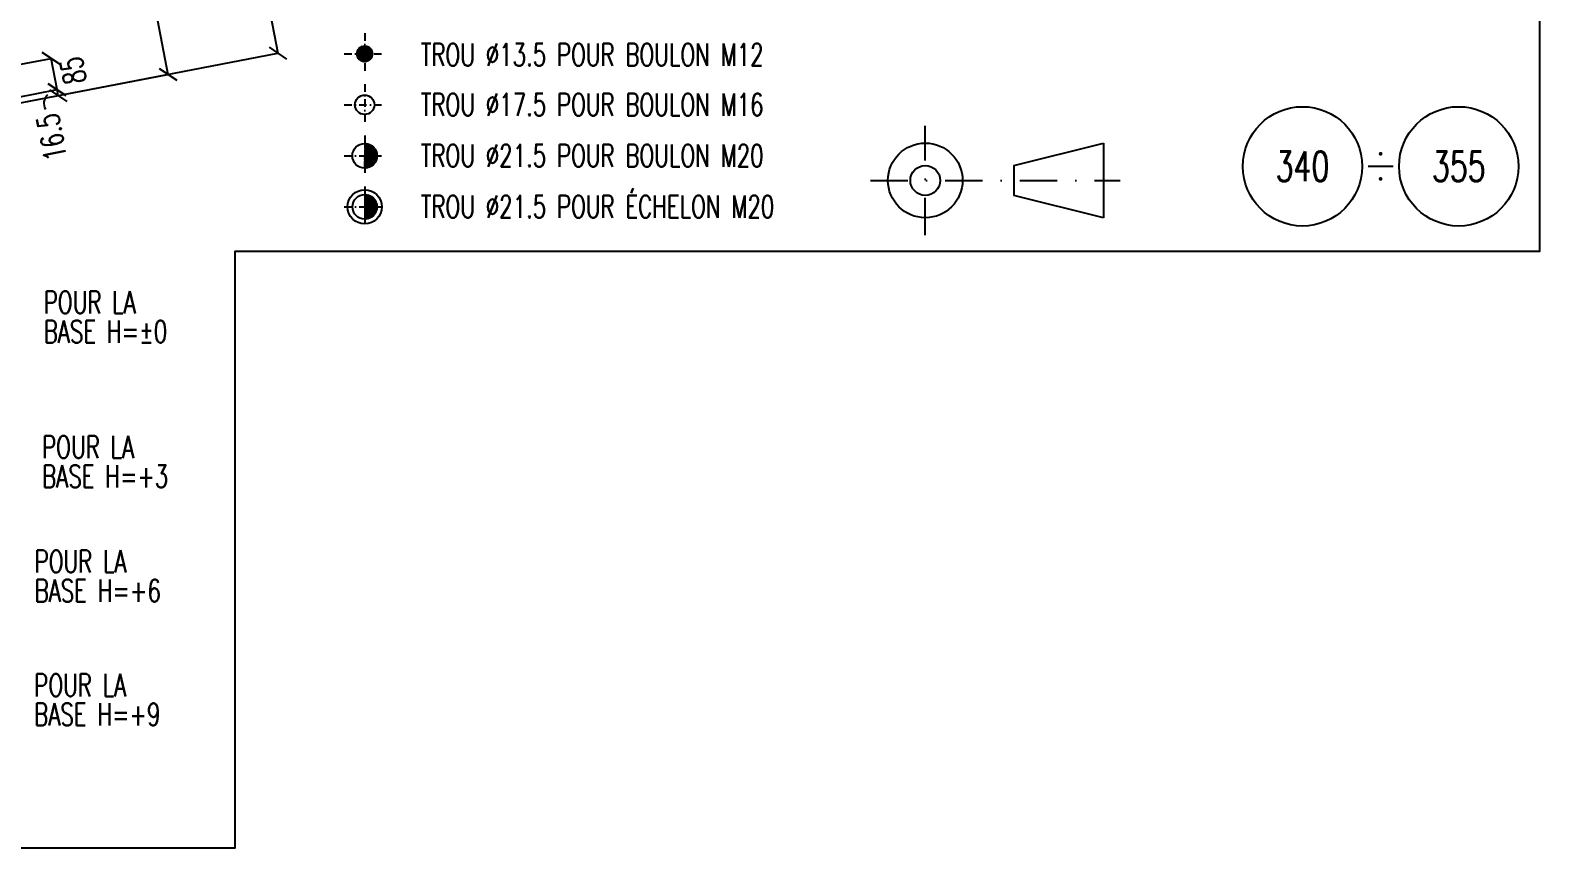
# Model space of a CAD drawing. Extents: x 512572 to 528792, y -20540 to -9023.
# Drawn here: x 524743 to 528792, y -20540 to -18348 of the extents above; entities that cross this region are included whole.
import ezdxf
from ezdxf.enums import TextEntityAlignment as Align

# ---------------------------------------------------------------- set-up
doc = ezdxf.new("R2010")
doc.units = 0
doc.header["$LTSCALE"] = 200
doc.header["$MEASUREMENT"] = 0
doc.linetypes.add('DASHDOT', pattern=[1, 0.5, -0.25, 0, -0.25])
doc.layers.get('0').update_dxf_attribs({"linetype": 'CONTINUOUS'})
for name, color, linetype in [('BOLLINI_1', 7, 'CONTINUOUS'), ('LM', 7, 'CONTINUOUS'), ('LS', 7, 'CONTINUOUS'), ('MZ', 6, 'DASHDOT'), ('QT_MPR', 7, 'CONTINUOUS')]:
    doc.layers.add(name, color=color, linetype=linetype)
doc.styles.add('RQL', font='ROMANS8.SHX', dxfattribs={"width": 0.7})
doc.styles.add('RS', font='ROMANS8.shx', dxfattribs={"width": 0.7})
doc.dimstyles.new('TRATTO', dxfattribs={"dimscale": 0, "dimtxt": 60, "dimasz": 40, "dimexe": 0, "dimexo": 0, "dimgap": 5, "dimtad": 1, "dimrnd": 0.5, "dimdsep": 46, "dimtxsty": 'RS', "dimblk1": 'OBLIQUE', "dimblk2": 'OBLIQUE', "dimsah": 1, "dimcen": 0.09, "dimclrd": 2, "dimclre": 2, "dimclrt": 7, "dimadec": 0, "dimazin": 0, "dimtfac": 1, "dimtix": 1, "dimtmove": 2, "dimatfit": 3, "dimfxl": 1, "dimtolj": 1, "dimtzin": 0, "dimarcsym": 0})

# ---------------------------------------------------------------- blocks, each defined once
blk = doc.blocks.new('12')
at = {"color": 0}
for p, q in [((-1, 0.06), (-0.06, 1)), ((-1, 0.01), (-0.01, 1)), ((-1, -0.03), (0.03, 1)), ((-1, -0.07), (0.07, 1)), ((0.09, -1), (-1, 0.09)), ((0.05, -1), (-1, 0.05)), ((0, -1), (-1, 0)), ((-0.99, 0.16), (-0.16, 0.99)), ((-0.99, 0.11), (-0.11, 0.99)), ((-0.99, -0.11), (0.11, 0.99)), ((-0.99, -0.15), (0.15, 0.99)), ((0.17, -0.99), (-0.99, 0.17)), ((0.13, -0.99), (-0.99, 0.13)), ((-0.98, 0.22), (-0.22, 0.98)), ((-0.98, -0.19), (0.19, 0.98)), ((0.21, -0.98), (-0.98, 0.21)), ((-0.97, -0.23), (0.23, 0.97)), ((0.24, -0.97), (-0.97, 0.24)), ((-0.96, 0.28), (-0.28, 0.96)), ((-0.96, -0.27), (0.27, 0.96)), ((0.28, -0.96), (-0.96, 0.28)), ((-0.95, -0.3), (0.3, 0.95)), ((0.31, -0.95), (-0.95, 0.31)), ((-0.94, 0.34), (-0.34, 0.94)), ((-0.94, -0.33), (0.33, 0.94)), ((0.35, -0.94), (-0.94, 0.35)), ((-0.93, -0.37), (0.37, 0.93)), ((0.38, -0.93), (-0.93, 0.38)), ((-0.92, -0.4), (0.4, 0.92)), ((-0.91, 0.42), (-0.42, 0.91)), ((0.41, -0.91), (-0.91, 0.41)), ((-0.9, -0.43), (0.43, 0.9)), ((0.44, -0.9), (-0.9, 0.44)), ((-0.89, -0.46), (0.46, 0.89)), ((0.47, -0.88), (-0.88, 0.47)), ((-0.87, -0.49), (0.49, 0.87)), ((0.5, -0.87), (-0.87, 0.5)), ((-0.86, 0.52), (-0.52, 0.86)), ((-0.86, -0.52), (0.52, 0.86)), ((0.53, -0.85), (-0.85, 0.53)), ((-0.84, -0.54), (0.54, 0.84)), ((0.55, -0.83), (-0.83, 0.55)), ((-0.82, -0.57), (0.57, 0.82)), ((0.58, -0.81), (-0.81, 0.58)), ((-0.8, -0.6), (0.6, 0.8)), ((0.61, -0.79), (-0.79, 0.61)), ((-0.78, -0.62), (0.62, 0.78)), ((0.63, -0.78), (-0.78, 0.63)), ((-0.76, -0.65), (0.65, 0.76)), ((0.66, -0.75), (-0.75, 0.66)), ((-0.74, -0.67), (0.67, 0.74)), ((0.68, -0.73), (-0.73, 0.68)), ((-0.72, -0.69), (0.69, 0.72)), ((0.7, -0.71), (-0.71, 0.7)), ((-0.7, -0.72), (0.72, 0.7)), ((0.73, -0.69), (-0.69, 0.73)), ((0.75, -0.67), (-0.67, 0.75)), ((-0.67, -0.74), (0.74, 0.67)), ((-0.65, -0.76), (0.76, 0.65)), ((0.77, -0.64), (-0.64, 0.77)), ((-0.63, -0.78), (0.78, 0.63)), ((0.79, -0.62), (-0.62, 0.79)), ((-0.6, -0.8), (0.8, 0.6)), ((0.81, -0.59), (-0.59, 0.81)), ((-0.57, -0.82), (0.82, 0.57)), ((0.83, -0.56), (-0.56, 0.83)), ((-0.55, -0.84), (0.84, 0.55)), ((0.84, -0.54), (-0.54, 0.84)), ((-0.52, -0.85), (0.85, 0.52)), ((0.86, -0.51), (-0.51, 0.86)), ((-0.49, -0.87), (0.87, 0.49)), ((0.88, -0.48), (-0.48, 0.88)), ((-0.46, -0.89), (0.89, 0.46)), ((0.89, -0.45), (-0.45, 0.89)), ((-0.43, -0.9), (0.9, 0.43)), ((0.91, -0.42), (-0.42, 0.91)), ((-0.4, -0.92), (0.92, 0.4)), ((0.92, -0.39), (-0.39, 0.92)), ((-0.37, -0.93), (0.93, 0.37)), ((0.93, -0.36), (-0.36, 0.93)), ((-0.34, -0.94), (0.94, 0.34)), ((0.95, -0.33), (-0.33, 0.95)), ((-0.3, -0.95), (0.95, 0.3)), ((0.96, -0.29), (-0.29, 0.96)), ((-0.27, -0.96), (0.96, 0.27)), ((0.97, -0.26), (-0.26, 0.97)), ((-0.23, -0.97), (0.97, 0.23)), ((0.98, -0.22), (-0.22, 0.98)), ((-0.2, -0.98), (0.98, 0.2)), ((0.98, -0.18), (-0.18, 0.98)), ((-0.16, -0.99), (0.99, 0.16)), ((0.99, -0.14), (-0.14, 0.99)), ((-0.12, -0.99), (0.99, 0.12)), ((0.99, -0.1), (-0.1, 0.99)), ((-0.08, -1), (1, 0.08)), ((1, -0.06), (-0.06, 1)), ((-0.04, -1), (1, 0.04)), ((1, -0.02), (-0.02, 1)), ((1, 0.02), (0.02, 1)), ((1, 0.07), (0.07, 1)), ((0.99, 0.12), (0.12, 0.99)), ((0.98, 0.17), (0.17, 0.98)), ((0.97, 0.23), (0.23, 0.97)), ((0.96, 0.29), (0.29, 0.96)), ((0.93, 0.36), (0.36, 0.93)), ((0.9, 0.44), (0.44, 0.9)), ((0.84, 0.55), (0.55, 0.84)), ((-0.04, -1), (-1, -0.04)), ((-0.09, -1), (-1, -0.09)), ((-0.14, -0.99), (-0.99, -0.14)), ((-0.2, -0.98), (-0.98, -0.2)), ((-0.25, -0.97), (-0.97, -0.25)), ((-0.32, -0.95), (-0.95, -0.32)), ((-0.39, -0.92), (-0.92, -0.39)), ((-0.48, -0.88), (-0.88, -0.48)), ((-0.6, -0.8), (-0.8, -0.6)), ((0.01, -1), (1, -0.01)), ((0.05, -1), (1, -0.05)), ((0.1, -0.99), (0.99, -0.1)), ((0.15, -0.99), (0.99, -0.15)), ((0.21, -0.98), (0.98, -0.21)), ((0.27, -0.96), (0.96, -0.27)), ((0.33, -0.94), (0.94, -0.33)), ((0.41, -0.91), (0.91, -0.41)), ((0.5, -0.87), (0.87, -0.5)), ((0.66, -0.75), (0.75, -0.66))]:
    blk.add_line(p, q, dxfattribs=at)
blk.add_circle((0, 0), 1)
blk = doc.blocks.new('16')
blk.add_circle((0, 0), 1)
blk = doc.blocks.new('20')
at = {"color": 0}
for p, q in [((0, 0.98), (0.02, 1)), ((0, 0.94), (0.06, 1)), ((1, -0.01), (0, 0.99)), ((0, 0.89), (0.1, 0.99)), ((0, 0.85), (0.14, 0.99)), ((0, 0.8), (0.18, 0.98)), ((0, 0.76), (0.22, 0.98)), ((0, 0.71), (0.25, 0.97)), ((0, 0.67), (0.29, 0.96)), ((1, -0.05), (0, 0.95)), ((0, 0.62), (0.32, 0.95)), ((0, 0.58), (0.36, 0.93)), ((0, 0.53), (0.39, 0.92)), ((0, 0.49), (0.42, 0.91)), ((1, -0.09), (0, 0.9)), ((0, 0.44), (0.45, 0.89)), ((0, 0.4), (0.48, 0.88)), ((0.99, -0.13), (0, 0.86)), ((0, 0.35), (0.51, 0.86)), ((0, 0.31), (0.54, 0.84)), ((0, 0.26), (0.56, 0.83)), ((0.99, -0.17), (0, 0.81)), ((0, 0.22), (0.59, 0.81)), ((0, 0.17), (0.61, 0.79)), ((0.98, -0.21), (0, 0.77)), ((0, 0.13), (0.64, 0.77)), ((0, 0.08), (0.66, 0.75)), ((0, 0.04), (0.69, 0.73)), ((0.97, -0.25), (0, 0.72)), ((0, -0.01), (0.71, 0.7)), ((0.96, -0.28), (0, 0.68)), ((0, -0.05), (0.73, 0.68)), ((0, -0.1), (0.75, 0.66)), ((0.95, -0.32), (0, 0.63)), ((0, -0.14), (0.77, 0.63)), ((0, -0.19), (0.79, 0.61)), ((0.94, -0.35), (0, 0.59)), ((0, -0.23), (0.81, 0.58)), ((0, -0.28), (0.83, 0.56)), ((0.92, -0.38), (0, 0.54)), ((0, -0.32), (0.85, 0.53)), ((0.91, -0.41), (0, 0.5)), ((0, -0.36), (0.87, 0.5)), ((0, -0.41), (0.88, 0.47)), ((0.9, -0.44), (0, 0.45)), ((0, -0.45), (0.9, 0.44)), ((0.88, -0.47), (0, 0.41)), ((0, -0.5), (0.91, 0.41)), ((0, -0.54), (0.92, 0.38)), ((0.87, -0.5), (0, 0.36)), ((0, -0.59), (0.94, 0.35)), ((0.85, -0.53), (0, 0.32)), ((0, -0.63), (0.95, 0.31)), ((0, -0.68), (0.96, 0.28)), ((0.83, -0.56), (0, 0.27)), ((0, -0.72), (0.97, 0.25)), ((0.81, -0.58), (0, 0.23)), ((0, -0.77), (0.98, 0.21)), ((0.79, -0.61), (0, 0.18)), ((0, -0.81), (0.99, 0.17)), ((0.77, -0.63), (0, 0.14)), ((0, -0.86), (0.99, 0.13)), ((0.75, -0.66), (0, 0.09)), ((0, -0.9), (1, 0.09)), ((0.73, -0.68), (0, 0.05)), ((0, -0.95), (1, 0.05)), ((0.71, -0.7), (0, 0.01)), ((0, -0.99), (1, 0.01)), ((1, 0.04), (0.04, 1)), ((1, 0.09), (0.09, 1)), ((0.99, 0.14), (0.14, 0.99)), ((0.98, 0.19), (0.19, 0.98)), ((0.97, 0.25), (0.25, 0.97)), ((0.95, 0.31), (0.31, 0.95)), ((0.92, 0.38), (0.38, 0.92)), ((0.88, 0.47), (0.47, 0.88)), ((0.81, 0.59), (0.59, 0.81)), ((0.69, -0.73), (0, -0.04)), ((0.66, -0.75), (0, -0.08)), ((0.64, -0.77), (0, -0.13)), ((0.61, -0.79), (0, -0.17)), ((0.59, -0.81), (0, -0.22)), ((0.56, -0.83), (0, -0.26)), ((0.54, -0.84), (0, -0.31)), ((0.51, -0.86), (0, -0.35)), ((0.48, -0.88), (0, -0.4)), ((0.45, -0.89), (0, -0.44)), ((0.42, -0.91), (0, -0.49)), ((0.39, -0.92), (0, -0.53)), ((0.36, -0.93), (0, -0.58)), ((0.32, -0.95), (0, -0.62)), ((0.29, -0.96), (0, -0.67)), ((0.25, -0.97), (0, -0.71)), ((0.22, -0.98), (0, -0.76)), ((0.18, -0.98), (0, -0.8)), ((0.14, -0.99), (0, -0.85)), ((0.1, -0.99), (0, -0.89)), ((0.04, -1), (1, -0.04)), ((0.09, -1), (1, -0.09)), ((0.14, -0.99), (0.99, -0.14)), ((0.19, -0.98), (0.98, -0.19)), ((0.25, -0.97), (0.97, -0.25)), ((0.31, -0.95), (0.95, -0.31)), ((0.38, -0.92), (0.92, -0.38)), ((0.47, -0.88), (0.88, -0.47)), ((0.59, -0.81), (0.81, -0.59))]:
    blk.add_line(p, q, dxfattribs=at)
blk.add_line((0, 1), (0, -1))
blk.add_circle((0, 0), 1)
blk = doc.blocks.new('xxx')
blk.add_circle((0, 0), 8)
at = {"color": 3, "style": 'RQL', "width": 0.7}
blk.add_attdef('POS', text='', height=4, dxfattribs=at).set_placement((0, 0), align=Align.MIDDLE)
at = {"color": 3, "style": 'RQL', "width": 0.7, "flags": 1}
blk.add_attdef('POS1', (-0.39, -5.42), '', height=2, dxfattribs=at)
at = {"style": 'RQL', "width": 0.7, "flags": 1}
blk.add_attdef('TIPO', (-0.39, -8.66), '', height=2, dxfattribs=at)
blk = doc.blocks.new('_OBLIQUE')
at = {"color": 0, "linetype": 'ByBlock'}
blk.add_line((-0.5, -0.5), (0.5, 0.5), dxfattribs=at)
blk = doc.blocks.new('*D35')
at = {"layer": 'LS', "color": 2, "lineweight": -2, "transparency": 16777216}
for p, q in [((524693.2, -18443.4), (524798.7, -18423)), ((524814.9, -18506.8), (524798.7, -18423)), ((524073.5, -18649.8), (524814.9, -18506.8))]:
    blk.add_line(p, q, dxfattribs=at)
at = {"layer": 'LS', "color": 2, "lineweight": -2, "transparency": 16777216, "xscale": 40, "yscale": 40, "zscale": 40}
for p, rotation in [((524798.7, -18423), 100.9154326102451), ((524814.9, -18506.8), 280.9154326102451)]:
    blk.add_blockref('_OBLIQUE', p, dxfattribs=dict(at, rotation=rotation))
at = {"layer": 'LS', "color": 7, "transparency": 16777216, "insert": (524858, -18455.7), "char_height": 60, "attachment_point": 5, "rotation": 100.9154, "style": 'RS'}
blk.add_mtext('\\A1;85', dxfattribs=at)
blk = doc.blocks.new('*D36')
at = {"layer": 'LS', "color": 2, "lineweight": -2, "transparency": 16777216}
for p, q in [((524073.5, -18649.8), (524814.9, -18506.8)), ((524160.1, -18649.8), (524818, -18522.9)), ((524818, -18522.9), (524814.9, -18506.8))]:
    blk.add_line(p, q, dxfattribs=at)
at = {"layer": 'LS', "color": 2, "lineweight": -2, "transparency": 16777216, "xscale": 40, "yscale": 40, "zscale": 40}
for p, rotation in [((524814.9, -18506.8), 100.9154326102451), ((524818, -18522.9), 280.9154326102451)]:
    blk.add_blockref('_OBLIQUE', p, dxfattribs=dict(at, rotation=rotation))
at = {"layer": 'LS', "color": 7, "transparency": 16777216, "insert": (524800.3, -18634.6), "char_height": 60, "attachment_point": 5, "rotation": 100.9154, "style": 'RS'}
blk.add_mtext('\\A1;16.5', dxfattribs=at)
blk = doc.blocks.new('*D92')
at = {"layer": 'QT_MPR', "color": 2, "lineweight": -2, "transparency": 16777216}
for p, q in [((523543.7, -15490.5), (524797.6, -15248.6)), ((524797.6, -15248.6), (525407.1, -18409.3)), ((524160.1, -18649.8), (525407.1, -18409.3))]:
    blk.add_line(p, q, dxfattribs=at)
at = {"layer": 'QT_MPR', "color": 2, "lineweight": -2, "transparency": 16777216, "xscale": 40, "yscale": 40, "zscale": 40}
for p, rotation in [((524797.6, -15248.6), 100.9154326102523), ((525407.1, -18409.3), 280.9154326102524)]:
    blk.add_blockref('_OBLIQUE', p, dxfattribs=dict(at, rotation=rotation))
at = {"layer": 'QT_MPR', "color": 7, "transparency": 16777216, "insert": (525068, -16835.6), "char_height": 60, "attachment_point": 5, "rotation": 100.9154, "style": 'RS'}
blk.add_mtext('\\A1;3218.5', dxfattribs=at)
blk = doc.blocks.new('*D111')
at = {"layer": 'QT_MPR', "color": 2, "lineweight": -2, "transparency": 16777216}
for p, q in [((524042.9, -17955.1), (524979.2, -17774.5)), ((524979.2, -17774.5), (525112.5, -18466.1)), ((524160.1, -18649.8), (525112.5, -18466.1))]:
    blk.add_line(p, q, dxfattribs=at)
at = {"layer": 'QT_MPR', "color": 2, "lineweight": -2, "transparency": 16777216, "xscale": 40, "yscale": 40, "zscale": 40}
for p, rotation in [((524979.2, -17774.5), 100.9154326102523), ((525112.5, -18466.1), 280.9154326102524)]:
    blk.add_blockref('_OBLIQUE', p, dxfattribs=dict(at, rotation=rotation))
at = {"layer": 'QT_MPR', "color": 7, "transparency": 16777216, "insert": (524955.7, -17898.2), "char_height": 60, "attachment_point": 5, "rotation": 100.9154, "style": 'RS'}
blk.add_mtext('\\A1;704.5', dxfattribs=at)

msp = doc.modelspace()

# ---------------------------------------------------------------- linework, layer by layer
at = {"color": 0}
for p, q in [((527381.108, -18710.397), (527621.544, -18650.397)), ((527621.544, -18650.397), (527621.544, -18850.397)), ((527381.108, -18710.397), (527381.108, -18790.397)), ((527621.544, -18850.397), (527381.108, -18790.397))]:
    msp.add_line(p, q, dxfattribs=at)
for radius in [100, 40]:
    msp.add_circle((527143.836, -18750.397), radius, dxfattribs=at)
at = {"layer": 'LS', "color": 0}
msp.add_line((528399.018, -18712.634), (528331.683, -18712.634), dxfattribs=at)
at = {"layer": 'LS', "color": 8}
msp.add_lwpolyline([(512572.329, -9060.123), (512572.329, -20540.123), (525292.329, -20540.123), (525292.329, -18940.123), (528792.329, -18940.123), (528792.329, -9060.123), (512572.329, -9060.123)], close=True, dxfattribs=at)
at = {"layer": 'LS', "color": 0, "const_width": 4.5}
for points in [[(528362.6, -18678.966, 1), (528368.1, -18678.966, 1)], [(528362.6, -18746.301, 1), (528368.1, -18746.301, 1)]]:
    msp.add_lwpolyline(points, format="xyb", close=True, dxfattribs=at)
at = {"layer": 'LS', "color": 0}
msp.add_circle((525640.122, -18821.204), 45.935, dxfattribs=at)
at = {"layer": 'LS', "color": 6}
msp.add_arc((524811.819, -18543.305), 32.197, 135.521605, 209.889671, dxfattribs=at)
at = {"layer": 'MZ', "ltscale": 0.2}
for p, q in [((525640.122, -18355.865), (525640.122, -18465.583)), ((525585.263, -18410.724), (525694.981, -18410.724)), ((525640.122, -18492.692), (525640.122, -18602.41)), ((525640.122, -18492.692), (525640.122, -18602.41)), ((525585.263, -18547.551), (525694.981, -18547.551)), ((525585.263, -18547.551), (525694.981, -18547.551)), ((525640.122, -18629.518), (525640.122, -18739.236)), ((525585.263, -18684.377), (525694.981, -18684.377)), ((525585.263, -18684.377), (525694.981, -18684.377)), ((525640.122, -18766.345), (525640.122, -18876.063)), ((525585.263, -18821.204), (525694.981, -18821.204))]:
    msp.add_line(p, q, dxfattribs=at)
at = {"layer": 'MZ'}
for p, q in [((527143.836, -18897.004), (527143.836, -18603.79)), ((526997.229, -18750.397), (527666.739, -18750.397))]:
    msp.add_line(p, q, dxfattribs=at)

# ---------------------------------------------------------------- block references
at = {"layer": 'BOLLINI_1', "xscale": 19.99800000000225, "yscale": 19.99800000000225, "zscale": 19.99800000000225}
for p, values in [((528155.787, -18712.634), {'POS': '340'}), ((528574.913, -18712.634), {'POS': '355'})]:
    msp.add_blockref('xxx', p, dxfattribs=at).add_auto_attribs(values)
at = {"layer": 'LM'}
for name, p, xscale, yscale, zscale, rotation in [('12', (525640.122, -18410.724), 20.79999999948258, 20.79999999948258, 20.79999999948258, 344.7569620653314), ('16', (525640.122, -18547.551), 26.00000000013639, 26.00000000013639, 26.00000000013639, 280.755082505952), ('20', (525640.122, -18684.377), 33, 33, 33, 358.474256613)]:
    msp.add_blockref(name, p, dxfattribs=dict(at, xscale=xscale, yscale=yscale, zscale=zscale, rotation=rotation))
at = {"layer": 'LM', "xscale": 32.90000000037241, "yscale": 32.90000000037241, "zscale": 32.90000000037241}
msp.add_blockref('20', (525640.122, -18821.204), dxfattribs=at)

# ---------------------------------------------------------------- texts
at = {"layer": 'LM', "linetype": 'ByBlock', "style": 'RS', "width": 0.7}
for s, p in [('TROU %%C13.5 POUR BOULON M12', (525790.401, -18443.285)), ('TROU %%C17.5 POUR BOULON M16', (525790.439, -18577.067)), ('TROU %%C21.5 POUR BOULON M20', (525790.439, -18713.894)), ('TROU %%C21.5 POUR ÉCHELON M20', (525790.413, -18850.72))]:
    msp.add_text(s, height=60, dxfattribs=at).set_placement(p)
at = {"layer": 'LS', "style": 'RS', "width": 0.7}
for s, p in [('POUR LA', (524779.361, -19107.242)), ('BASE H=%%P0', (524779.361, -19185.607)), ('POUR LA', (524774.946, -19495.466)), ('BASE H=+3', (524774.946, -19573.831)), ('POUR LA', (524754.738, -19802.239)), ('BASE H=+6', (524754.738, -19880.604)), ('POUR LA', (524753.74, -20134.023)), ('BASE H=+9', (524753.74, -20212.388))]:
    msp.add_text(s, height=60, dxfattribs=at).set_placement(p)

# ---------------------------------------------------------------- dimensions: what is measured, and where the dimension line sits
at = {"layer": 'LS'}
dim = msp.add_linear_dim(base=(524798.706, -18423.049), p1=(524073.516, -18649.763), p2=(524693.24, -18443.388), angle=100.915433, text='85', dimstyle='TRATTO', override={"dimscale": 1}, dxfattribs=at)
dim.commit()
dim.dimension.update_dxf_attribs({"geometry": '*D35', "text_midpoint": (524857.96, -18455.688), "dimtype": 160})
dim = msp.add_linear_dim(base=(524814.857, -18506.796), p1=(524160.072, -18649.763), p2=(524073.516, -18649.763), angle=100.915433, dimstyle='TRATTO', override={"dimscale": 1}, dxfattribs=at)
dim.commit()
dim.dimension.update_dxf_attribs({"geometry": '*D36', "text_midpoint": (524800.34, -18634.578), "dimtype": 160})
at = {"layer": 'QT_MPR'}
dim = msp.add_linear_dim(base=(525407.105, -18409.274), p1=(523543.674, -15490.457), p2=(524160.072, -18649.763), angle=100.915433, text='3218.5', dimstyle='TRATTO', override={"dimscale": 1}, dxfattribs=at)
dim.commit()
dim.dimension.update_dxf_attribs({"geometry": '*D92', "text_midpoint": (525067.976, -16835.585), "dimtype": 160})
dim = msp.add_linear_dim(base=(525112.533, -18466.082), p1=(524042.911, -17955.098), p2=(524160.072, -18649.763), angle=100.915433, dimstyle='TRATTO', override={"dimscale": 1}, dxfattribs=at)
dim.commit()
dim.dimension.update_dxf_attribs({"geometry": '*D111', "text_midpoint": (524955.715, -17898.182), "dimtype": 160})

doc.saveas('drawing.dxf')
